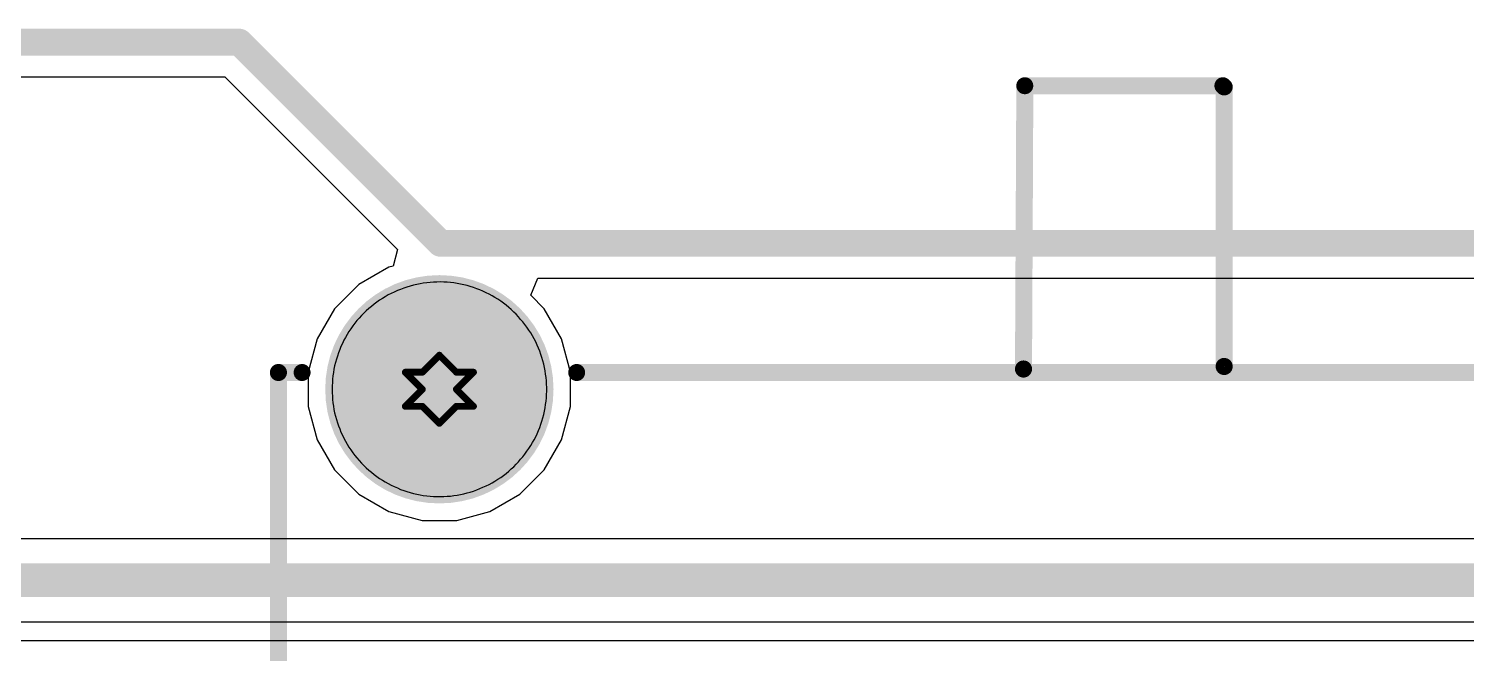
# Model space of a CAD drawing. Header units: inches. Extents: x -3 to 488, y -11 to 93.
# Drawn here: x 77.92 to 88.64, y 36.01 to 40.67 of the extents above; entities that cross this region are included whole.
import ezdxf

# ---------------------------------------------------------------- set-up
doc = ezdxf.new("R2010")
doc.units = ezdxf.units.IN
for name, color, linetype in [('Board Cutout', 216, 'Continuous'), ('Bottom Layer', 5, 'Continuous'), ('Bottom Solder', 6, 'Continuous'), ('Drill Drawing', 1, 'Continuous'), ('Layer 1', 16, 'Continuous'), ('Layer 2', 76, 'Continuous'), ('Multi-Layer', 9, 'Continuous'), ('Pad Holes', 156, 'Continuous'), ('Top Layer', 1, 'Continuous'), ('Top Overlay', 2, 'Continuous'), ('Top Paste', 8, 'Continuous'), ('Top Solder', 216, 'Continuous')]:
    doc.layers.add(name, color=color, linetype=linetype)

msp = doc.modelspace()

# ---------------------------------------------------------------- hatches: boundary and pattern name
at = {"layer": 'Bottom Layer'}
h = msp.add_hatch(color=5, dxfattribs=at)
edge = h.paths.add_edge_path()
edge.add_arc((80.982, 37.982), 0.8, 0, 360)
at = {"layer": 'Bottom Solder'}
h = msp.add_hatch(color=6, dxfattribs=at)
edge = h.paths.add_edge_path()
edge.add_arc((80.982, 37.982), 0.851, 0, 360)
at = {"layer": 'Layer 1'}
h = msp.add_hatch(color=16, dxfattribs=at)
edge = h.paths.add_edge_path()
edge.add_arc((80.982, 37.982), 0.8, 0, 360)
at = {"layer": 'Layer 2'}
h = msp.add_hatch(color=76, dxfattribs=at)
edge = h.paths.add_edge_path()
edge.add_arc((80.982, 37.982), 0.8, 0, 360)
at = {"layer": 'Multi-Layer'}
h = msp.add_hatch(color=9, dxfattribs=at)
edge = h.paths.add_edge_path()
edge.add_arc((80.982, 37.982), 0.8, 0, 360)
at = {"layer": 'Pad Holes'}
h = msp.add_hatch(color=7, dxfattribs=at)
edge = h.paths.add_edge_path()
edge.add_arc((80.982, 37.982), 0.5, 0, 360)
at = {"layer": 'Top Layer'}
h = msp.add_hatch(color=1, dxfattribs=at)
edge = h.paths.add_edge_path()
edge.add_arc((80.982, 37.982), 0.8, 0, 360)
at = {"layer": 'Top Solder'}
h = msp.add_hatch(color=216, dxfattribs=at)
edge = h.paths.add_edge_path()
edge.add_arc((80.982, 37.982), 0.851, 0, 360)

# ---------------------------------------------------------------- linework, layer by layer
at = {"layer": 'Board Cutout'}
for points in [[(62.09, 40.57, 0.2, 0.2, 0), (79.49, 40.57, 0.2, 0.2, 0)], [(79.49, 40.57, 0.2, 0.2, 0), (80.99, 39.07, 0.2, 0.2, 0)], [(80.99, 39.07, 0.2, 0.2, 0), (91.09, 39.07, 0.2, 0.2, 0)]]:
    msp.add_lwpolyline(points, format="xyseb", dxfattribs=at)
for points in [[(79.44, 40.57, 0.1, 0.1, 1), (79.54, 40.57, 0.1, 0.1, 1)], [(79.44, 40.57, 0.1, 0.1, 1), (79.54, 40.57, 0.1, 0.1, 1)], [(80.94, 39.07, 0.1, 0.1, 1), (81.04, 39.07, 0.1, 0.1, 1)], [(80.94, 39.07, 0.1, 0.1, 1), (81.04, 39.07, 0.1, 0.1, 1)]]:
    msp.add_lwpolyline(points, format="xyseb", close=True, dxfattribs=at)
at = {"layer": 'Bottom Layer'}
for p, q in [((71.002, 40.311), (79.383, 40.311)), ((79.383, 40.311), (80.669, 39.024)), ((80.669, 39.024), (80.637, 38.901)), ((80.605, 38.893), (80.382, 38.764)), ((80.637, 38.901), (80.605, 38.893)), ((81.663, 38.684), (81.715, 38.811)), ((81.715, 38.811), (90.449, 38.811)), ((80.382, 38.764), (80.2, 38.582)), ((81.764, 38.582), (81.663, 38.684)), ((80.2, 38.582), (80.071, 38.359)), ((81.893, 38.359), (81.764, 38.582)), ((80.071, 38.359), (80.004, 38.11)), ((81.96, 38.11), (81.893, 38.359)), ((80.004, 38.11), (80.004, 37.853)), ((81.96, 37.853), (81.96, 38.11)), ((80.004, 37.853), (80.071, 37.604)), ((81.893, 37.604), (81.96, 37.853)), ((80.071, 37.604), (80.2, 37.381)), ((81.764, 37.381), (81.893, 37.604)), ((80.2, 37.381), (80.382, 37.199)), ((81.582, 37.199), (81.764, 37.381)), ((80.382, 37.199), (80.605, 37.071)), ((81.359, 37.071), (81.582, 37.199)), ((80.605, 37.071), (80.853, 37.004)), ((80.853, 37.004), (81.111, 37.004)), ((81.111, 37.004), (81.359, 37.071))]:
    msp.add_line(p, q, dxfattribs=at)
at = {"layer": 'Drill Drawing'}
for points in [[(80.855, 38.109, 0.0508, 0.0508, 0), (80.982, 38.236, 0.0508, 0.0508, 0)], [(80.982, 38.236, 0.0508, 0.0508, 0), (81.109, 38.109, 0.0508, 0.0508, 0)], [(80.728, 38.109, 0.0508, 0.0508, 0), (80.855, 37.982, 0.0508, 0.0508, 0)], [(80.728, 38.109, 0.0508, 0.0508, 0), (80.855, 38.109, 0.0508, 0.0508, 0)], [(81.109, 38.109, 0.0508, 0.0508, 0), (81.236, 38.109, 0.0508, 0.0508, 0)], [(81.109, 37.982, 0.0508, 0.0508, 0), (81.236, 38.109, 0.0508, 0.0508, 0)], [(80.728, 37.855, 0.0508, 0.0508, 0), (80.855, 37.982, 0.0508, 0.0508, 0)], [(81.109, 37.982, 0.0508, 0.0508, 0), (81.236, 37.855, 0.0508, 0.0508, 0)], [(80.728, 37.855, 0.0508, 0.0508, 0), (80.855, 37.855, 0.0508, 0.0508, 0)], [(80.855, 37.855, 0.0508, 0.0508, 0), (80.982, 37.728, 0.0508, 0.0508, 0)], [(80.982, 37.728, 0.0508, 0.0508, 0), (81.109, 37.855, 0.0508, 0.0508, 0)], [(81.109, 37.855, 0.0508, 0.0508, 0), (81.236, 37.855, 0.0508, 0.0508, 0)]]:
    msp.add_lwpolyline(points, format="xyseb", dxfattribs=at)
for points in [[(80.969, 38.236, 0.0254, 0.0254, 1), (80.995, 38.236, 0.0254, 0.0254, 1)], [(80.969, 38.236, 0.0254, 0.0254, 1), (80.995, 38.236, 0.0254, 0.0254, 1)], [(80.715, 38.109, 0.0254, 0.0254, 1), (80.741, 38.109, 0.0254, 0.0254, 1)], [(80.715, 38.109, 0.0254, 0.0254, 1), (80.741, 38.109, 0.0254, 0.0254, 1)], [(80.842, 38.109, 0.0254, 0.0254, 1), (80.868, 38.109, 0.0254, 0.0254, 1)], [(80.842, 38.109, 0.0254, 0.0254, 1), (80.868, 38.109, 0.0254, 0.0254, 1)], [(81.096, 38.109, 0.0254, 0.0254, 1), (81.122, 38.109, 0.0254, 0.0254, 1)], [(81.096, 38.109, 0.0254, 0.0254, 1), (81.122, 38.109, 0.0254, 0.0254, 1)], [(81.223, 38.109, 0.0254, 0.0254, 1), (81.249, 38.109, 0.0254, 0.0254, 1)], [(81.223, 38.109, 0.0254, 0.0254, 1), (81.249, 38.109, 0.0254, 0.0254, 1)], [(80.842, 37.982, 0.0254, 0.0254, 1), (80.868, 37.982, 0.0254, 0.0254, 1)], [(80.842, 37.982, 0.0254, 0.0254, 1), (80.868, 37.982, 0.0254, 0.0254, 1)], [(81.096, 37.982, 0.0254, 0.0254, 1), (81.122, 37.982, 0.0254, 0.0254, 1)], [(81.096, 37.982, 0.0254, 0.0254, 1), (81.122, 37.982, 0.0254, 0.0254, 1)], [(80.715, 37.855, 0.0254, 0.0254, 1), (80.741, 37.855, 0.0254, 0.0254, 1)], [(80.715, 37.855, 0.0254, 0.0254, 1), (80.741, 37.855, 0.0254, 0.0254, 1)], [(80.842, 37.855, 0.0254, 0.0254, 1), (80.868, 37.855, 0.0254, 0.0254, 1)], [(80.842, 37.855, 0.0254, 0.0254, 1), (80.868, 37.855, 0.0254, 0.0254, 1)], [(81.096, 37.855, 0.0254, 0.0254, 1), (81.122, 37.855, 0.0254, 0.0254, 1)], [(81.096, 37.855, 0.0254, 0.0254, 1), (81.122, 37.855, 0.0254, 0.0254, 1)], [(81.223, 37.855, 0.0254, 0.0254, 1), (81.249, 37.855, 0.0254, 0.0254, 1)], [(81.223, 37.855, 0.0254, 0.0254, 1), (81.249, 37.855, 0.0254, 0.0254, 1)], [(80.969, 37.728, 0.0254, 0.0254, 1), (80.995, 37.728, 0.0254, 0.0254, 1)], [(80.969, 37.728, 0.0254, 0.0254, 1), (80.995, 37.728, 0.0254, 0.0254, 1)]]:
    msp.add_lwpolyline(points, format="xyseb", close=True, dxfattribs=at)
at = {"layer": 'Layer 1'}
for p, q in [((70.103, 40.311), (79.383, 40.311)), ((79.383, 40.311), (80.669, 39.024)), ((80.669, 39.024), (80.637, 38.901)), ((80.605, 38.893), (80.382, 38.764)), ((80.637, 38.901), (80.605, 38.893)), ((81.663, 38.684), (81.715, 38.811)), ((81.715, 38.811), (90.449, 38.811)), ((80.382, 38.764), (80.2, 38.582)), ((81.764, 38.582), (81.663, 38.684)), ((80.2, 38.582), (80.071, 38.359)), ((81.893, 38.359), (81.764, 38.582)), ((80.071, 38.359), (80.004, 38.11)), ((81.96, 38.11), (81.893, 38.359)), ((80.004, 38.11), (80.004, 37.853)), ((81.96, 37.853), (81.96, 38.11)), ((80.004, 37.853), (80.071, 37.604)), ((81.893, 37.604), (81.96, 37.853)), ((80.071, 37.604), (80.2, 37.381)), ((81.764, 37.381), (81.893, 37.604)), ((80.2, 37.381), (80.382, 37.199)), ((81.582, 37.199), (81.764, 37.381)), ((80.382, 37.199), (80.605, 37.071)), ((81.359, 37.071), (81.582, 37.199)), ((80.605, 37.071), (80.853, 37.004)), ((80.853, 37.004), (81.111, 37.004)), ((81.111, 37.004), (81.359, 37.071)), ((92.918, 36.868), (73.916, 36.868)), ((74.044, 36.249), (94.537, 36.249)), ((94.475, 36.106), (77.34, 36.106))]:
    msp.add_line(p, q, dxfattribs=at)
msp.add_lwpolyline([(73.916, 36.558, 0.251, 0.251, 0), (94.765, 36.558, 0.251, 0.251, 0)], format="xyseb", dxfattribs=at)
at = {"layer": 'Layer 2'}
for p, q in [((70.103, 40.311), (79.383, 40.311)), ((79.383, 40.311), (80.669, 39.024)), ((80.669, 39.024), (80.637, 38.901)), ((80.605, 38.893), (80.382, 38.764)), ((80.637, 38.901), (80.605, 38.893)), ((81.663, 38.684), (81.715, 38.811)), ((81.715, 38.811), (90.449, 38.811)), ((80.382, 38.764), (80.2, 38.582)), ((81.764, 38.582), (81.663, 38.684)), ((80.2, 38.582), (80.071, 38.359)), ((81.893, 38.359), (81.764, 38.582)), ((80.071, 38.359), (80.004, 38.11)), ((81.96, 38.11), (81.893, 38.359)), ((80.004, 38.11), (80.004, 37.853)), ((81.96, 37.853), (81.96, 38.11)), ((80.004, 37.853), (80.071, 37.604)), ((81.893, 37.604), (81.96, 37.853)), ((80.071, 37.604), (80.2, 37.381)), ((81.764, 37.381), (81.893, 37.604)), ((80.2, 37.381), (80.382, 37.199)), ((81.582, 37.199), (81.764, 37.381)), ((80.382, 37.199), (80.605, 37.071)), ((81.359, 37.071), (81.582, 37.199)), ((80.605, 37.071), (80.853, 37.004)), ((80.853, 37.004), (81.111, 37.004)), ((81.111, 37.004), (81.359, 37.071))]:
    msp.add_line(p, q, dxfattribs=at)
at = {"layer": 'Top Layer'}
for p, q in [((70.305, 40.311), (79.383, 40.311)), ((79.383, 40.311), (80.669, 39.024)), ((80.669, 39.024), (80.637, 38.901)), ((80.605, 38.893), (80.382, 38.764)), ((80.637, 38.901), (80.605, 38.893)), ((81.663, 38.684), (81.715, 38.811)), ((81.715, 38.811), (90.449, 38.811)), ((80.382, 38.764), (80.2, 38.582)), ((81.764, 38.582), (81.663, 38.684)), ((80.2, 38.582), (80.071, 38.359)), ((81.893, 38.359), (81.764, 38.582)), ((80.071, 38.359), (80.004, 38.11)), ((81.96, 38.11), (81.893, 38.359)), ((80.004, 38.11), (80.004, 37.853)), ((81.96, 37.853), (81.96, 38.11)), ((80.004, 37.853), (80.071, 37.604)), ((81.893, 37.604), (81.96, 37.853)), ((80.071, 37.604), (80.2, 37.381)), ((81.764, 37.381), (81.893, 37.604)), ((80.2, 37.381), (80.382, 37.199)), ((81.582, 37.199), (81.764, 37.381)), ((80.382, 37.199), (80.605, 37.071)), ((81.359, 37.071), (81.582, 37.199)), ((80.605, 37.071), (80.853, 37.004)), ((80.853, 37.004), (81.111, 37.004)), ((81.111, 37.004), (81.359, 37.071))]:
    msp.add_line(p, q, dxfattribs=at)
at = {"layer": 'Top Overlay'}
for points in [[(85.337, 38.133, 0.127, 0.127, 0), (85.347, 40.245, 0.127, 0.127, 0)], [(85.347, 40.245, 0.127, 0.127, 0), (86.824, 40.245, 0.127, 0.127, 0)], [(86.824, 40.245, 0.127, 0.127, 0), (86.833, 40.236, 0.127, 0.127, 0)], [(86.833, 38.152, 0.127, 0.127, 0), (86.833, 40.236, 0.127, 0.127, 0)], [(79.782, 38.107, 0.127, 0.127, 0), (79.958, 38.107, 0.127, 0.127, 0)], [(79.782, 34.982, 0.127, 0.127, 0), (79.782, 38.107, 0.127, 0.127, 0)], [(82.006, 38.107, 0.127, 0.127, 0), (90.159, 38.107, 0.127, 0.127, 0)]]:
    msp.add_lwpolyline(points, format="xyseb", dxfattribs=at)
for points in [[(85.315, 40.245, 0.0635, 0.0635, 1), (85.378, 40.245, 0.0635, 0.0635, 1)], [(85.315, 40.245, 0.0635, 0.0635, 1), (85.378, 40.245, 0.0635, 0.0635, 1)], [(86.792, 40.245, 0.0635, 0.0635, 1), (86.855, 40.245, 0.0635, 0.0635, 1)], [(86.792, 40.245, 0.0635, 0.0635, 1), (86.855, 40.245, 0.0635, 0.0635, 1)], [(86.801, 40.236, 0.0635, 0.0635, 1), (86.865, 40.236, 0.0635, 0.0635, 1)], [(86.801, 40.236, 0.0635, 0.0635, 1), (86.865, 40.236, 0.0635, 0.0635, 1)], [(79.75, 38.107, 0.0635, 0.0635, 1), (79.814, 38.107, 0.0635, 0.0635, 1)], [(79.75, 38.107, 0.0635, 0.0635, 1), (79.814, 38.107, 0.0635, 0.0635, 1)], [(79.927, 38.107, 0.0635, 0.0635, 1), (79.99, 38.107, 0.0635, 0.0635, 1)], [(81.974, 38.107, 0.0635, 0.0635, 1), (82.037, 38.107, 0.0635, 0.0635, 1)], [(85.305, 38.133, 0.0635, 0.0635, 1), (85.369, 38.133, 0.0635, 0.0635, 1)], [(86.801, 38.152, 0.0635, 0.0635, 1), (86.865, 38.152, 0.0635, 0.0635, 1)]]:
    msp.add_lwpolyline(points, format="xyseb", close=True, dxfattribs=at)
at = {"layer": 'Top Paste'}
for p, q in [((80.623, 38.697), (80.6, 38.685)), ((80.645, 38.707), (80.623, 38.697)), ((80.669, 38.718), (80.645, 38.707)), ((80.692, 38.727), (80.669, 38.718)), ((80.716, 38.736), (80.692, 38.727)), ((80.74, 38.744), (80.716, 38.736)), ((80.764, 38.751), (80.74, 38.744)), ((80.788, 38.758), (80.764, 38.751)), ((80.813, 38.764), (80.788, 38.758)), ((80.838, 38.769), (80.813, 38.764)), ((80.862, 38.773), (80.838, 38.769)), ((80.888, 38.776), (80.862, 38.773)), ((80.913, 38.779), (80.888, 38.776)), ((80.938, 38.78), (80.913, 38.779)), ((80.963, 38.781), (80.938, 38.78)), ((80.988, 38.782), (80.963, 38.781)), ((81.014, 38.781), (80.988, 38.782)), ((81.039, 38.78), (81.014, 38.781)), ((81.064, 38.777), (81.039, 38.78)), ((81.089, 38.775), (81.064, 38.777)), ((81.114, 38.771), (81.089, 38.775)), ((81.139, 38.766), (81.114, 38.771)), ((81.164, 38.761), (81.139, 38.766)), ((81.188, 38.755), (81.164, 38.761)), ((81.212, 38.748), (81.188, 38.755)), ((81.236, 38.74), (81.212, 38.748)), ((81.26, 38.732), (81.236, 38.74)), ((81.284, 38.723), (81.26, 38.732)), ((81.307, 38.713), (81.284, 38.723)), ((81.33, 38.702), (81.307, 38.713)), ((81.352, 38.691), (81.33, 38.702)), ((81.375, 38.679), (81.352, 38.691)), ((80.456, 38.584), (80.437, 38.567)), ((80.475, 38.6), (80.456, 38.584)), ((80.495, 38.616), (80.475, 38.6)), ((80.515, 38.631), (80.495, 38.616)), ((80.536, 38.646), (80.515, 38.631)), ((80.557, 38.659), (80.536, 38.646)), ((80.578, 38.672), (80.557, 38.659)), ((80.6, 38.685), (80.578, 38.672)), ((81.396, 38.666), (81.375, 38.679)), ((81.418, 38.653), (81.396, 38.666)), ((81.439, 38.638), (81.418, 38.653)), ((81.459, 38.624), (81.439, 38.638)), ((81.479, 38.608), (81.459, 38.624)), ((81.499, 38.592), (81.479, 38.608)), ((81.518, 38.576), (81.499, 38.592)), ((80.367, 38.494), (80.351, 38.474)), ((80.384, 38.513), (80.367, 38.494)), ((80.401, 38.532), (80.384, 38.513)), ((80.419, 38.55), (80.401, 38.532)), ((80.437, 38.567), (80.419, 38.55)), ((81.536, 38.558), (81.518, 38.576)), ((81.554, 38.541), (81.536, 38.558)), ((81.572, 38.522), (81.554, 38.541)), ((81.588, 38.503), (81.572, 38.522)), ((81.605, 38.484), (81.588, 38.503)), ((81.62, 38.464), (81.605, 38.484)), ((80.282, 38.369), (80.27, 38.347)), ((80.294, 38.391), (80.282, 38.369)), ((80.308, 38.412), (80.294, 38.391)), ((80.322, 38.433), (80.308, 38.412)), ((80.336, 38.454), (80.322, 38.433)), ((80.351, 38.474), (80.336, 38.454)), ((81.635, 38.444), (81.62, 38.464)), ((81.649, 38.423), (81.635, 38.444)), ((81.663, 38.402), (81.649, 38.423)), ((81.676, 38.38), (81.663, 38.402)), ((81.688, 38.358), (81.676, 38.38)), ((80.239, 38.278), (80.23, 38.254)), ((80.248, 38.301), (80.239, 38.278)), ((80.259, 38.324), (80.248, 38.301)), ((80.27, 38.347), (80.259, 38.324)), ((81.7, 38.335), (81.688, 38.358)), ((81.71, 38.312), (81.7, 38.335)), ((81.72, 38.289), (81.71, 38.312)), ((81.73, 38.266), (81.72, 38.289)), ((81.738, 38.242), (81.73, 38.266)), ((80.201, 38.157), (80.196, 38.132)), ((80.207, 38.182), (80.201, 38.157)), ((80.214, 38.206), (80.207, 38.182)), ((80.222, 38.23), (80.214, 38.206)), ((80.23, 38.254), (80.222, 38.23)), ((81.746, 38.218), (81.738, 38.242)), ((81.753, 38.194), (81.746, 38.218)), ((81.76, 38.169), (81.753, 38.194)), ((81.765, 38.145), (81.76, 38.169)), ((80.186, 38.057), (80.184, 38.032)), ((80.188, 38.082), (80.186, 38.057)), ((80.192, 38.107), (80.188, 38.082)), ((80.196, 38.132), (80.192, 38.107)), ((81.77, 38.12), (81.765, 38.145)), ((81.774, 38.095), (81.77, 38.12)), ((81.777, 38.07), (81.774, 38.095)), ((81.78, 38.045), (81.777, 38.07)), ((80.184, 38.032), (80.182, 38.007)), ((80.182, 38.007), (80.182, 37.982)), ((80.182, 37.982), (80.182, 37.956)), ((80.182, 37.956), (80.184, 37.931)), ((81.781, 38.02), (81.78, 38.045)), ((81.78, 37.919), (81.781, 37.944)), ((81.782, 37.994), (81.781, 38.02)), ((81.781, 37.944), (81.782, 37.969)), ((81.782, 37.969), (81.782, 37.994)), ((80.184, 37.931), (80.186, 37.906)), ((80.186, 37.906), (80.188, 37.881)), ((80.188, 37.881), (80.192, 37.856)), ((80.192, 37.856), (80.196, 37.831)), ((81.765, 37.819), (81.77, 37.843)), ((81.77, 37.843), (81.774, 37.868)), ((81.774, 37.868), (81.777, 37.893)), ((81.777, 37.893), (81.78, 37.919)), ((80.196, 37.831), (80.201, 37.806)), ((80.201, 37.806), (80.207, 37.782)), ((80.207, 37.782), (80.214, 37.757)), ((80.214, 37.757), (80.222, 37.733)), ((80.222, 37.733), (80.23, 37.709)), ((81.738, 37.721), (81.746, 37.745)), ((81.746, 37.745), (81.753, 37.77)), ((81.753, 37.77), (81.76, 37.794)), ((81.76, 37.794), (81.765, 37.819)), ((80.23, 37.709), (80.239, 37.686)), ((80.239, 37.686), (80.248, 37.662)), ((80.248, 37.662), (80.259, 37.639)), ((80.259, 37.639), (80.27, 37.617)), ((81.688, 37.606), (81.7, 37.628)), ((81.7, 37.628), (81.71, 37.651)), ((81.71, 37.651), (81.72, 37.674)), ((81.72, 37.674), (81.73, 37.698)), ((81.73, 37.698), (81.738, 37.721)), ((80.27, 37.617), (80.282, 37.595)), ((80.282, 37.595), (80.294, 37.573)), ((80.294, 37.573), (80.308, 37.551)), ((80.308, 37.551), (80.322, 37.53)), ((80.322, 37.53), (80.336, 37.509)), ((81.62, 37.499), (81.635, 37.52)), ((81.635, 37.52), (81.649, 37.541)), ((81.649, 37.541), (81.663, 37.562)), ((81.663, 37.562), (81.676, 37.584)), ((81.676, 37.584), (81.688, 37.606)), ((80.336, 37.509), (80.351, 37.489)), ((80.351, 37.489), (80.367, 37.47)), ((80.367, 37.47), (80.384, 37.45)), ((80.384, 37.45), (80.401, 37.432)), ((80.401, 37.432), (80.419, 37.414)), ((80.419, 37.414), (80.437, 37.396)), ((81.518, 37.388), (81.536, 37.405)), ((81.536, 37.405), (81.554, 37.423)), ((81.554, 37.423), (81.572, 37.441)), ((81.572, 37.441), (81.588, 37.46)), ((81.588, 37.46), (81.605, 37.479)), ((81.605, 37.479), (81.62, 37.499)), ((80.437, 37.396), (80.456, 37.379)), ((80.456, 37.379), (80.475, 37.363)), ((80.475, 37.363), (80.495, 37.347)), ((80.495, 37.347), (80.515, 37.332)), ((80.515, 37.332), (80.536, 37.318)), ((80.536, 37.318), (80.557, 37.304)), ((80.557, 37.304), (80.578, 37.291)), ((81.375, 37.285), (81.396, 37.297)), ((81.396, 37.297), (81.418, 37.311)), ((81.418, 37.311), (81.439, 37.325)), ((81.439, 37.325), (81.459, 37.34)), ((81.459, 37.34), (81.479, 37.355)), ((81.479, 37.355), (81.499, 37.371)), ((81.499, 37.371), (81.518, 37.388)), ((80.578, 37.291), (80.6, 37.279)), ((80.6, 37.279), (80.623, 37.267)), ((80.623, 37.267), (80.645, 37.256)), ((80.645, 37.256), (80.669, 37.246)), ((80.669, 37.246), (80.692, 37.236)), ((80.692, 37.236), (80.716, 37.227)), ((80.716, 37.227), (80.74, 37.219)), ((80.74, 37.219), (80.764, 37.212)), ((80.764, 37.212), (80.788, 37.206)), ((80.788, 37.206), (80.813, 37.2)), ((80.813, 37.2), (80.838, 37.195)), ((80.838, 37.195), (80.862, 37.191)), ((80.862, 37.191), (80.888, 37.187)), ((81.089, 37.189), (81.114, 37.193)), ((81.114, 37.193), (81.139, 37.197)), ((81.139, 37.197), (81.164, 37.203)), ((81.164, 37.203), (81.188, 37.209)), ((81.188, 37.209), (81.212, 37.216)), ((81.212, 37.216), (81.236, 37.223)), ((81.236, 37.223), (81.26, 37.232)), ((81.26, 37.232), (81.284, 37.241)), ((81.284, 37.241), (81.307, 37.251)), ((81.307, 37.251), (81.33, 37.261)), ((81.33, 37.261), (81.352, 37.273)), ((81.352, 37.273), (81.375, 37.285)), ((80.888, 37.187), (80.913, 37.185)), ((80.913, 37.185), (80.938, 37.183)), ((80.938, 37.183), (80.963, 37.182)), ((80.963, 37.182), (80.988, 37.182)), ((80.988, 37.182), (80.988, 37.182)), ((80.988, 37.182), (81.014, 37.182)), ((81.014, 37.182), (81.039, 37.184)), ((81.039, 37.184), (81.064, 37.186)), ((81.064, 37.186), (81.089, 37.189))]:
    msp.add_line(p, q, dxfattribs=at)

doc.saveas('drawing.dxf')
